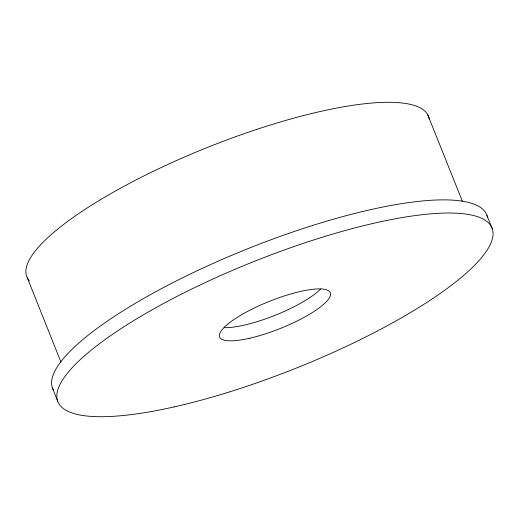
<?xml version="1.0" encoding="UTF-8"?>
<svg xmlns="http://www.w3.org/2000/svg" width="519" height="519" viewBox="0 0 519 519"><rect width="100%" height="100%" fill="white"/><g stroke="black" fill="none" stroke-linecap="round" stroke-linejoin="round"><path stroke-width="0.78" d="M486.939 215.411L492.2 228.561M427.844 115.017L462.507 201.56M52.445 388.017L57.706 401.168M27.377 277.983L60.95 362.035M320.729 288.934A59.614 14.623 -21.8 0 1 275.42 315.169A59.614 14.623 -21.8 0 1 224.266 327.671M29.369 280.85A216.241 53.048 -21.8 0 1 204.441 148.648A216.241 53.048 -21.8 0 1 429.161 118.981M53.541 390.385A233.771 57.343 -21.8 0 1 250.379 247.68A233.771 57.343 -21.8 0 1 487.581 217.902M174.261 406.877A233.771 57.343 -21.8 0 0 492.842 231.059A233.771 57.343 -21.8 0 0 157.757 306.658A233.771 57.343 -21.8 0 0 174.261 406.877M249.276 338.33A59.614 14.623 -21.8 0 0 330.512 293.495A59.614 14.623 -21.8 0 0 245.072 312.775A59.614 14.623 -21.8 0 0 249.276 338.33"/></g></svg>
